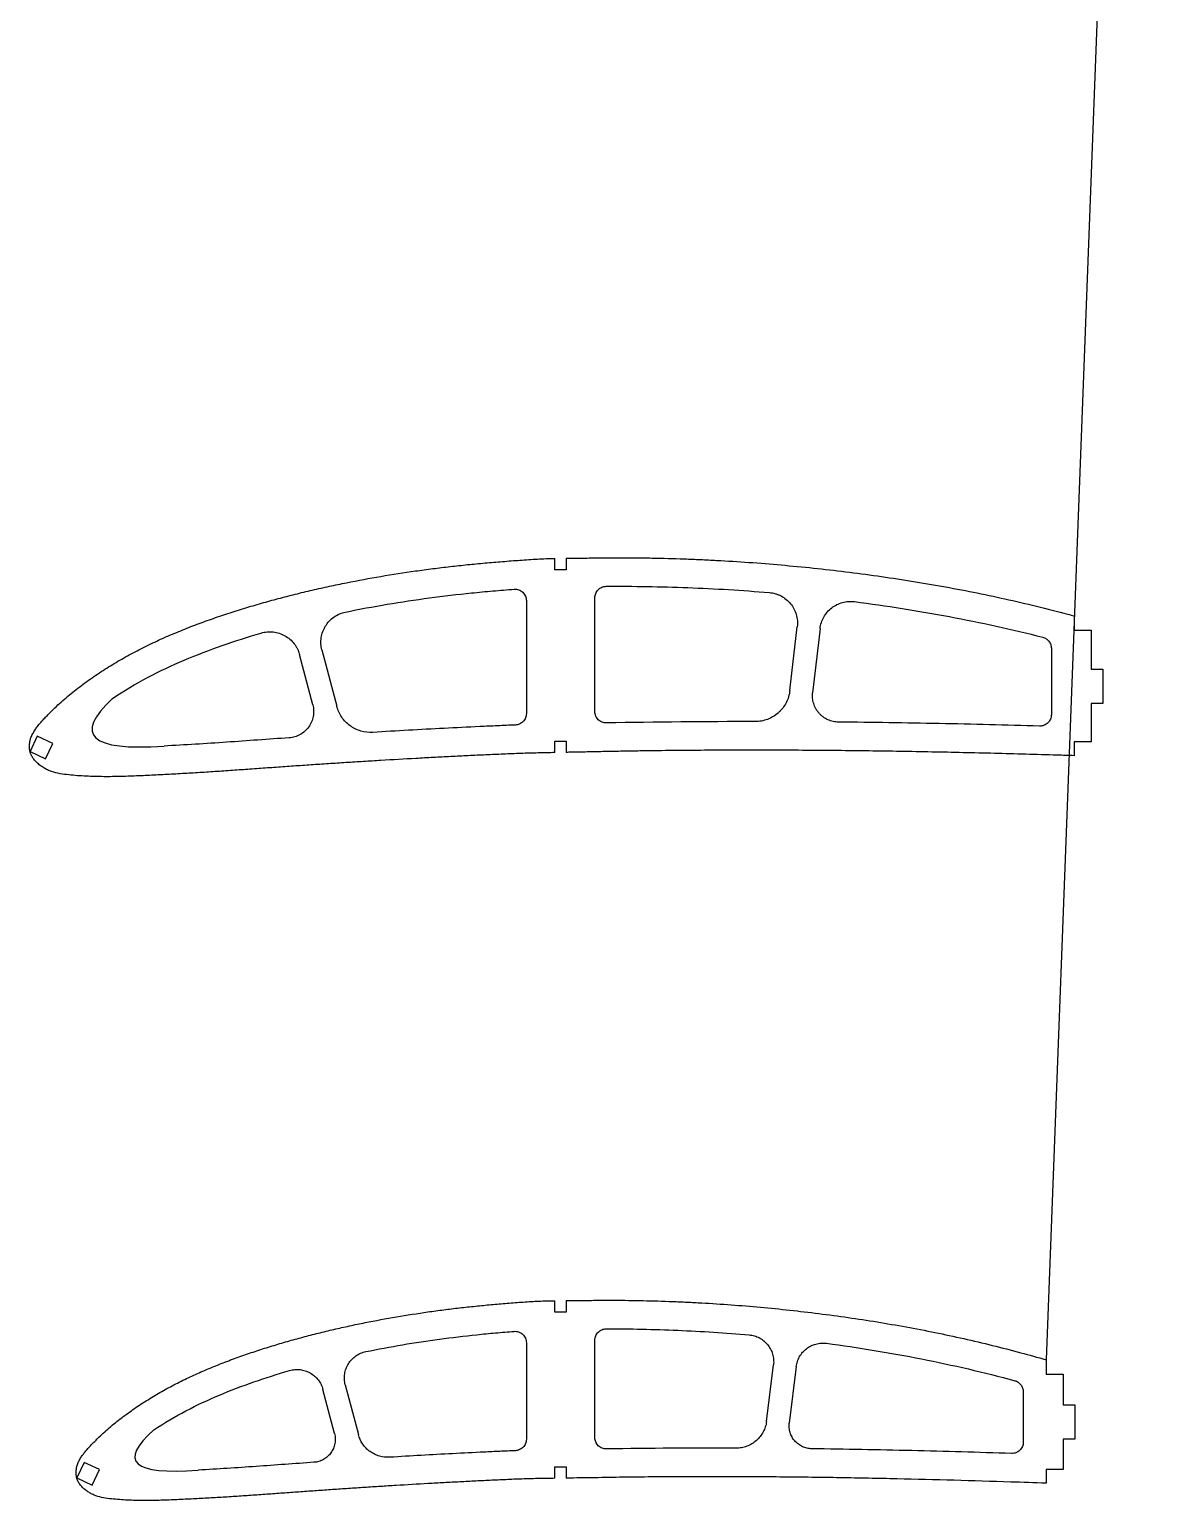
# Model space of a CAD drawing. Header units: millimetres. Extents: x -11497 to 404, y -3854 to 414.
# Drawn here: x -9807.3 to -9609.3, y -2148.9 to -1891.3 of the extents above; entities that cross this region are included whole.
import ezdxf

# ---------------------------------------------------------------- set-up
doc = ezdxf.new("R2010")
doc.units = ezdxf.units.MM
doc.layers.add('细线层', color=4, linetype='Continuous', lineweight=25)

msp = doc.modelspace()

# ---------------------------------------------------------------- linework, layer by layer
for p, q in [((-9715.29, -1985.9238), (-9715.29, -1983.9394)), ((-9713.29, -1985.9238), (-9715.29, -1985.9238)), ((-9713.29, -1983.9238), (-9713.29, -1985.9238)), ((-9624.3742, -1994.017), (-9624.3742, -1996.517)), ((-9624.3742, -1996.517), (-9621.3742, -1996.517)), ((-9621.3742, -1996.517), (-9621.3742, -2003.3453)), ((-9621.3742, -2003.3453), (-9619.3742, -2003.3453)), ((-9619.3742, -2003.3453), (-9619.3742, -2009.3453)), ((-9619.3742, -2009.3453), (-9621.3742, -2009.3453)), ((-9621.3742, -2009.3453), (-9621.3742, -2016.088)), ((-9715.29, -2017.9535), (-9715.29, -2015.9535)), ((-9715.29, -2015.9535), (-9713.29, -2015.9535)), ((-9713.29, -2015.9535), (-9713.29, -2017.9129)), ((-9621.3742, -2016.088), (-9624.3742, -2016.088)), ((-9624.3742, -2016.088), (-9624.3742, -2018.4937)), ((-9715.29, -2115.9223), (-9715.29, -2113.9394)), ((-9713.29, -2113.9223), (-9713.29, -2115.9223)), ((-9713.29, -2115.9223), (-9715.29, -2115.9223)), ((-9629.2893, -2124.281), (-9629.2893, -2126.781)), ((-9629.2893, -2126.781), (-9626.2893, -2126.781)), ((-9626.2893, -2126.781), (-9626.2893, -2132.1649)), ((-9626.2893, -2132.1649), (-9624.2893, -2132.1649)), ((-9624.2893, -2132.1649), (-9624.2893, -2138.1649)), ((-9624.2893, -2138.1649), (-9626.2893, -2138.1649)), ((-9626.2893, -2138.1649), (-9626.2893, -2143.5049)), ((-9715.29, -2145.0411), (-9715.29, -2143.0411)), ((-9715.29, -2143.0411), (-9713.29, -2143.0411)), ((-9713.29, -2143.0411), (-9713.29, -2145.0071)), ((-9626.2893, -2143.5049), (-9629.2893, -2143.5049)), ((-9629.2893, -2143.5049), (-9629.2893, -2145.8994))]:
    msp.add_line(p, q)
at = {"color": 7, "linetype": 'Continuous', "lineweight": 25}
for p, q in [((-9720.29, -1991.3408), (-9720.29, -2011.1303)), ((-9708.29, -2010.7687), (-9708.29, -1990.8348)), ((-9674.1541, -2007.1), (-9672.8525, -1995.9058)), ((-9668.8578, -1996.2263), (-9670.1658, -2007.4655)), ((-9757.6809, -2009.5943), (-9759.9979, -2000.8022)), ((-9756.0787, -1999.9777), (-9753.478, -2009.8467)), ((-9628.3742, -1999.6817), (-9628.3742, -2011.311)), ((-9792.7519, -2008.468), (-9792.7517, -2008.4682)), ((-9805.9068, -2015.0669), (-9807.1746, -2017.7858)), ((-9803.1879, -2016.3348), (-9805.9068, -2015.0669)), ((-9804.4557, -2019.0537), (-9803.1879, -2016.3348)), ((-9807.1746, -2017.7858), (-9804.4557, -2019.0537)), ((-9720.29, -2121.2949), (-9720.29, -2138.1989)), ((-9708.29, -2137.8995), (-9708.29, -2120.8563)), ((-9678.2465, -2135.0646), (-9677.0227, -2125.1695)), ((-9673.0251, -2125.4712), (-9674.2484, -2135.3549)), ((-9753.877, -2137.2038), (-9755.9106, -2129.4766)), ((-9751.9942, -2128.6414), (-9749.6962, -2137.3737)), ((-9633.2893, -2129.8742), (-9633.2893, -2138.6925)), ((-9785.4994, -2136.5588), (-9785.4991, -2136.559)), ((-9797.7324, -2142.2508), (-9799.0002, -2144.9697)), ((-9795.0134, -2143.5186), (-9797.7324, -2142.2508)), ((-9799.0002, -2144.9697), (-9796.2813, -2146.2376)), ((-9796.2813, -2146.2376), (-9795.0134, -2143.5186))]:
    msp.add_line(p, q, dxfattribs=at)
for points, knots in [([(-9715.29, -2017.9535), (-9716.2587, -2017.9746), (-9717.7381, -2018.0061), (-9719.728, -2018.0542), (-9721.26, -2018.0982), (-9722.7917, -2018.1549), (-9724.3227, -2018.2239), (-9725.8538, -2018.2925), (-9727.8952, -2018.3818), (-9730.4464, -2018.5036), (-9733.5074, -2018.6554), (-9736.5679, -2018.8135), (-9740.6478, -2019.0353), (-9744.7266, -2019.2698), (-9748.8043, -2019.5193), (-9751.8621, -2019.7121), (-9754.9194, -2019.9108), (-9757.9762, -2020.1152), (-9761.0325, -2020.3245), (-9764.0885, -2020.5378), (-9767.1442, -2020.7541), (-9770.1997, -2020.9706), (-9773.2554, -2021.1835), (-9776.3117, -2021.3875), (-9779.3688, -2021.5776), (-9781.9172, -2021.7201), (-9783.9564, -2021.8268), (-9785.4859, -2021.9035), (-9787.0155, -2021.9774), (-9788.5453, -2022.0465), (-9790.0756, -2022.106), (-9791.6063, -2022.1519), (-9793.1375, -2022.1743), (-9794.669, -2022.1731), (-9796.2, -2022.1382), (-9797.7302, -2022.075), (-9799.2579, -2021.9683), (-9800.7829, -2021.8282), (-9802.301, -2021.6181), (-9803.532, -2021.2626), (-9804.4549, -2020.8234), (-9805.0011, -2020.4928), (-9805.4126, -2020.1911), (-9805.8102, -2019.8712), (-9806.1772, -2019.5158), (-9806.4645, -2019.1741), (-9806.6188, -2018.9716), (-9806.7273, -2018.8144), (-9806.8269, -2018.6514), (-9806.9154, -2018.482), (-9806.9944, -2018.308), (-9807.0734, -2018.1349), (-9807.1428, -2017.9582), (-9807.1887, -2017.7738), (-9807.2244, -2017.5871), (-9807.2508, -2017.3981), (-9807.2694, -2017.2081), (-9807.2845, -2016.9536), (-9807.2894, -2016.6341), (-9807.2543, -2016.3164), (-9807.2198, -2016.0644), (-9807.1817, -2015.8771), (-9807.133, -2015.6922), (-9807.0588, -2015.4484), (-9806.9475, -2015.1495), (-9806.7855, -2014.8027), (-9806.5459, -2014.352), (-9806.2009, -2013.8147), (-9805.7437, -2013.2004), (-9805.2537, -2012.6118), (-9804.7414, -2012.0427), (-9804.212, -2011.4896), (-9803.6742, -2010.9446), (-9802.949, -2010.2261), (-9802.0218, -2009.3491), (-9800.8775, -2008.3312), (-9799.6982, -2007.354), (-9798.4913, -2006.4113), (-9796.8483, -2005.1989), (-9794.7385, -2003.7615), (-9792.137, -2002.1442), (-9789.4709, -2000.6354), (-9786.7477, -1999.2325), (-9783.9728, -1997.9348), (-9781.1551, -1996.733), (-9778.3054, -1995.6097), (-9775.4276, -1994.56), (-9772.5269, -1993.5755), (-9769.6058, -1992.6529), (-9766.6671, -1991.7881), (-9763.7137, -1990.9744), (-9760.7473, -1990.2091), (-9757.7689, -1989.4916), (-9754.7794, -1988.8213), (-9750.7799, -1987.9897), (-9745.7576, -1987.0625), (-9740.7104, -1986.2802), (-9736.661, -1985.7345), (-9733.6186, -1985.366), (-9730.5717, -1985.0353), (-9727.5211, -1984.7382), (-9724.4662, -1984.4869), (-9721.41, -1984.2509), (-9718.3513, -1984.0462), (-9716.3101, -1983.9617), (-9715.29, -1983.9394)], [0.252537609, 0.252537609, 0.252537609, 0.252537609, 0.260360124, 0.264485496, 0.268610867, 0.272736239, 0.27686161, 0.280986982, 0.285112353, 0.293363096, 0.301613839, 0.309864582, 0.318115325, 0.334616811, 0.342867554, 0.351118297, 0.35936904, 0.367619783, 0.375870526, 0.384121269, 0.392372012, 0.400622755, 0.408873498, 0.417124241, 0.425374984, 0.433625727, 0.437751098, 0.44187647, 0.446001841, 0.450127213, 0.454252584, 0.458377956, 0.462503327, 0.466628699, 0.47075407, 0.474879442, 0.479004813, 0.483130185, 0.487255556, 0.491380928, 0.493443613, 0.495506299, 0.496537642, 0.497568985, 0.499631671, 0.500663013, 0.501178685, 0.501694356, 0.502210028, 0.502725699, 0.503241371, 0.503757042, 0.504272714, 0.504788385, 0.505304056, 0.505819728, 0.506335399, 0.506851071, 0.507882414, 0.508913756, 0.509429428, 0.509945099, 0.510460771, 0.510976442, 0.512007785, 0.513039128, 0.514070471, 0.516133157, 0.518195842, 0.520258528, 0.522321214, 0.5243839, 0.526446585, 0.528509271, 0.532634642, 0.536760014, 0.540885385, 0.545010757, 0.549136128, 0.557386871, 0.565637614, 0.573888357, 0.5821391, 0.590389843, 0.598640586, 0.606891329, 0.615142072, 0.623392815, 0.631643558, 0.639894301, 0.648145044, 0.656395787, 0.66464653, 0.672897273, 0.681148016, 0.697649502, 0.714150988, 0.722401731, 0.730652474, 0.738903217, 0.74715396, 0.755404703, 0.763655446, 0.771906189, 0.780156932, 0.780156932, 0.780156932, 0.780156932]), ([(-9713.29, -1983.9238), (-9713.0124, -1983.9212), (-9711.7906, -1983.9089), (-9709.6248, -1983.8797), (-9706.7924, -1983.8329), (-9703.9596, -1983.8232), (-9701.1269, -1983.8327), (-9697.3502, -1983.8866), (-9693.5745, -1983.9884), (-9689.8006, -1984.1424), (-9686.0282, -1984.3278), (-9681.3161, -1984.6238), (-9675.6683, -1985.0739), (-9670.0292, -1985.622), (-9664.3999, -1986.2635), (-9658.7827, -1987.0022), (-9653.1792, -1987.8398), (-9645.7307, -1989.1003), (-9636.4702, -1990.9551), (-9628.7598, -1992.8406), (-9624.7428, -1993.9174), (-9624.3742, -1994.017)], [0.487546925, 0.487546925, 0.487546925, 0.487546925, 0.492140286, 0.507765286, 0.523390286, 0.539015286, 0.554640286, 0.570265286, 0.601515286, 0.617140286, 0.632765286, 0.664015286, 0.695265286, 0.726515286, 0.757765286, 0.789015286, 0.820265286, 0.851515286, 0.914015286, 0.976515286, 0.982833218, 0.982833218, 0.982833218, 0.982833218]), ([(-9708.29, -1990.8348), (-9708.29, -1990.7035), (-9708.2772, -1990.5743), (-9708.2269, -1990.3201), (-9708.1889, -1990.1938), (-9708.0896, -1989.9526), (-9708.0289, -1989.8382), (-9707.8853, -1989.6217), (-9707.8017, -1989.519), (-9707.5276, -1989.2425), (-9707.3067, -1989.0932), (-9706.8294, -1988.8916), (-9706.5687, -1988.837), (-9706.306, -1988.8349)], [0, 0, 0, 0, 0.125, 0.125, 0.25, 0.25, 0.375, 0.375, 0.5, 0.5, 0.75, 0.75, 1, 1, 1, 1]), ([(-9706.306, -1988.8349), (-9701.538, -1988.7968), (-9696.7741, -1988.8733), (-9687.2541, -1989.2426), (-9682.498, -1989.5344), (-9677.7455, -1989.9304)], [0, 0, 0, 0, 0.5, 0.5, 1, 1, 1, 1]), ([(-9751.9672, -1993.3457), (-9747.092, -1992.3395), (-9742.1916, -1991.5213), (-9734.8086, -1990.5347), (-9732.3419, -1990.248), (-9728.635, -1989.869), (-9727.3981, -1989.7518), (-9724.9214, -1989.5397), (-9723.682, -1989.4411), (-9722.4421, -1989.3466)], [0, 0, 0, 0, 0.5, 0.5, 0.75, 0.75, 0.875, 0.875, 1, 1, 1, 1]), ([(-9722.4421, -1989.3466), (-9722.304, -1989.336), (-9722.1672, -1989.3399), (-9721.8963, -1989.3751), (-9721.7605, -1989.4072), (-9721.5015, -1989.4976), (-9721.3779, -1989.5556), (-9721.1424, -1989.697), (-9721.0311, -1989.7806), (-9720.7306, -1990.0591), (-9720.5673, -1990.2885), (-9720.4029, -1990.6643), (-9720.3604, -1990.7973), (-9720.3042, -1991.0659), (-9720.29, -1991.2023), (-9720.29, -1991.3408)], [0, 0, 0, 0, 0.125, 0.125, 0.25, 0.25, 0.375, 0.375, 0.5, 0.5, 0.75, 0.75, 0.875, 0.875, 1, 1, 1, 1]), ([(-9677.7449, -1989.9305), (-9677.3839, -1989.9605), (-9677.0321, -1990.0262), (-9676.5176, -1990.1759), (-9676.3483, -1990.2345), (-9676.0143, -1990.3691), (-9675.8494, -1990.4455), (-9675.3726, -1990.696), (-9675.0747, -1990.8928), (-9674.5185, -1991.3458), (-9674.2603, -1991.6034), (-9673.8072, -1992.1562), (-9673.6089, -1992.4538), (-9673.2708, -1993.093), (-9673.1358, -1993.4261), (-9672.9845, -1993.94), (-9672.9426, -1994.114), (-9672.876, -1994.4674), (-9672.8514, -1994.6475), (-9672.8053, -1995.186), (-9672.8105, -1995.5454), (-9672.8524, -1995.9052)], [0, 0, 0, 0, 0.125, 0.125, 0.1875, 0.1875, 0.25, 0.25, 0.375, 0.375, 0.5, 0.5, 0.625, 0.625, 0.75, 0.75, 0.8125, 0.8125, 0.875, 0.875, 1, 1, 1, 1]), ([(-9756.0789, -1999.9769), (-9756.1724, -1999.622), (-9756.2283, -1999.2636), (-9756.258, -1998.7213), (-9756.2588, -1998.5397), (-9756.2417, -1998.1748), (-9756.2237, -1997.9916), (-9756.1428, -1997.4521), (-9756.0532, -1997.1015), (-9755.8654, -1996.5891), (-9755.7933, -1996.4196), (-9755.6334, -1996.0914), (-9755.5456, -1995.9325), (-9755.2595, -1995.4708), (-9755.0383, -1995.1828), (-9754.5341, -1994.6497), (-9754.2592, -1994.4133), (-9753.6657, -1993.9981), (-9753.3434, -1993.8181), (-9752.6741, -1993.5296), (-9752.3271, -1993.42), (-9751.9676, -1993.3458)], [0, 0, 0, 0, 0.125, 0.125, 0.1875, 0.1875, 0.25, 0.25, 0.375, 0.375, 0.4375, 0.4375, 0.5, 0.5, 0.625, 0.625, 0.75, 0.75, 0.875, 0.875, 1, 1, 1, 1]), ([(-9668.8577, -1996.2258), (-9668.8163, -1995.8703), (-9668.7404, -1995.5249), (-9668.577, -1995.0212), (-9668.5142, -1994.8558), (-9668.3715, -1994.5299), (-9668.2914, -1994.3691), (-9668.0304, -1993.905), (-9667.8279, -1993.616), (-9667.3664, -1993.0786), (-9667.1055, -1992.8297), (-9666.5485, -1992.395), (-9666.2501, -1992.2058), (-9665.6127, -1991.8857), (-9665.2797, -1991.7583), (-9664.5991, -1991.5718), (-9664.2467, -1991.5115), (-9663.5352, -1991.4619), (-9663.1799, -1991.4724), (-9662.8249, -1991.5184)], [0, 0, 0, 0, 0.125, 0.125, 0.1875, 0.1875, 0.25, 0.25, 0.375, 0.375, 0.5, 0.5, 0.625, 0.625, 0.75, 0.75, 0.875, 0.875, 1, 1, 1, 1]), ([(-9662.8242, -1991.5185), (-9657.248, -1992.2417), (-9651.7108, -1993.1076), (-9640.7283, -1995.1739), (-9635.283, -1996.3749), (-9629.8836, -1997.7432)], [0, 0, 0, 0, 0.5, 0.5, 1, 1, 1, 1]), ([(-9792.7517, -2008.4682), (-9790.7529, -2007.1272), (-9788.7005, -2005.9078), (-9784.5026, -2003.68), (-9782.3552, -2002.6757), (-9777.9872, -2000.8333), (-9775.7693, -1999.9888), (-9771.2811, -1998.4185), (-9769.0106, -1997.6929), (-9766.7181, -1997.0176)], [0, 0, 0, 0, 0.25, 0.25, 0.5, 0.5, 0.75, 0.75, 1, 1, 1, 1]), ([(-9766.7169, -1997.0173), (-9766.3701, -1996.9151), (-9766.0191, -1996.8493), (-9765.4863, -1996.8028), (-9765.3077, -1996.7961), (-9764.9483, -1996.8007), (-9764.7673, -1996.8121), (-9764.2331, -1996.8727), (-9763.8848, -1996.948), (-9763.2036, -1997.1678), (-9762.8701, -1997.3137), (-9762.2483, -1997.6635), (-9761.956, -1997.8683), (-9761.4099, -1998.3395), (-9761.1631, -1998.6004), (-9760.8358, -1999.0231), (-9760.7336, -1999.1695), (-9760.5433, -1999.4737), (-9760.4549, -1999.6321), (-9760.2161, -2000.116), (-9760.0902, -2000.452), (-9759.9981, -2000.8015)], [0, 0, 0, 0, 0.125, 0.125, 0.1875, 0.1875, 0.25, 0.25, 0.375, 0.375, 0.5, 0.5, 0.625, 0.625, 0.75, 0.75, 0.8125, 0.8125, 0.875, 0.875, 1, 1, 1, 1]), ([(-9629.8836, -1997.7432), (-9629.6679, -1997.7979), (-9629.467, -1997.886), (-9629.0948, -1998.1289), (-9628.933, -1998.2778), (-9628.6601, -1998.628), (-9628.5551, -1998.8217), (-9628.4108, -1999.2411), (-9628.3742, -1999.4592), (-9628.3742, -1999.6817)], [0, 0, 0, 0, 0.25, 0.25, 0.5, 0.5, 0.75, 0.75, 1, 1, 1, 1]), ([(-9674.1542, -2007.1004), (-9674.1976, -2007.4735), (-9674.2743, -2007.8369), (-9674.4914, -2008.5449), (-9674.6331, -2008.892), (-9674.9784, -2009.5557), (-9675.1789, -2009.8675), (-9675.5202, -2010.3062), (-9675.6408, -2010.4476), (-9675.8959, -2010.7203), (-9676.0309, -2010.8519), (-9676.4486, -2011.2236), (-9676.7465, -2011.4437), (-9677.3808, -2011.8291), (-9677.7206, -2011.9953), (-9678.4156, -2012.2597), (-9678.7721, -2012.3595), (-9679.5035, -2012.4944), (-9679.8796, -2012.529), (-9680.2553, -2012.5288)], [0, 0, 0, 0, 0.125, 0.125, 0.25, 0.25, 0.375, 0.375, 0.4375, 0.4375, 0.5, 0.5, 0.625, 0.625, 0.75, 0.75, 0.875, 0.875, 1, 1, 1, 1]), ([(-9665.6309, -2012.607), (-9665.956, -2012.6038), (-9666.275, -2012.5666), (-9666.9012, -2012.4271), (-9667.2117, -2012.3229), (-9667.7968, -2012.0552), (-9668.0728, -2011.8922), (-9668.4619, -2011.6038), (-9668.5878, -2011.4998), (-9668.8252, -2011.2816), (-9669.0498, -2011.0522), (-9669.2493, -2010.801), (-9669.4361, -2010.5386), (-9669.5235, -2010.401), (-9669.7617, -2009.9785), (-9669.889, -2009.6842), (-9670.0816, -2009.0709), (-9670.1464, -2008.7495), (-9670.2066, -2008.1101), (-9670.2035, -2007.7888), (-9670.1659, -2007.4659)], [0, 0, 0, 0, 0.125, 0.125, 0.25, 0.25, 0.375, 0.375, 0.4375, 0.4375, 0.5, 0.5625, 0.5625, 0.625, 0.625, 0.75, 0.75, 0.875, 0.875, 1, 1, 1, 1]), ([(-9757.6808, -2009.5947), (-9757.5939, -2009.9245), (-9757.5449, -2010.2576), (-9757.5194, -2010.9303), (-9757.5443, -2011.2735), (-9757.6667, -2011.9361), (-9757.7634, -2012.2584), (-9758.0298, -2012.8845), (-9758.1961, -2013.1794), (-9758.5881, -2013.7262), (-9758.8178, -2013.9819), (-9759.3211, -2014.4311), (-9759.5948, -2014.6264), (-9760.0393, -2014.8747), (-9760.1928, -2014.9496), (-9760.5038, -2015.0808), (-9760.6621, -2015.1375), (-9761.1454, -2015.2816), (-9761.4815, -2015.3431), (-9761.8217, -2015.3667)], [0, 0, 0, 0, 0.125, 0.125, 0.25, 0.25, 0.375, 0.375, 0.5, 0.5, 0.625, 0.625, 0.75, 0.75, 0.8125, 0.8125, 0.875, 0.875, 1, 1, 1, 1]), ([(-9747.1695, -2014.4091), (-9747.8779, -2014.4522), (-9748.5747, -2014.3744), (-9749.596, -2014.0777), (-9749.9231, -2013.9509), (-9750.5518, -2013.6437), (-9750.8545, -2013.4626), (-9751.4283, -2013.0473), (-9751.6935, -2012.8178), (-9752.182, -2012.3168), (-9752.4064, -2012.0436), (-9753.0062, -2011.1681), (-9753.2971, -2010.5334), (-9753.4779, -2009.8471)], [0, 0, 0, 0, 0.25, 0.25, 0.375, 0.375, 0.5, 0.5, 0.625, 0.625, 0.75, 0.75, 1, 1, 1, 1]), ([(-9720.29, -2011.1303), (-9720.29, -2011.2593), (-9720.3023, -2011.3861), (-9720.3507, -2011.6358), (-9720.3873, -2011.7598), (-9720.4831, -2011.9974), (-9720.5417, -2012.1102), (-9720.6802, -2012.3242), (-9720.7609, -2012.4261), (-9720.9377, -2012.6098), (-9721.0342, -2012.6926), (-9721.2435, -2012.8399), (-9721.3561, -2012.9039), (-9721.7043, -2013.06), (-9721.9583, -2013.1199), (-9722.216, -2013.1294)], [0, 0, 0, 0, 0.125, 0.125, 0.25, 0.25, 0.375, 0.375, 0.5, 0.5, 0.625, 0.625, 0.75, 0.75, 1, 1, 1, 1]), ([(-9706.251, -2012.7688), (-9706.3846, -2012.7714), (-9706.5163, -2012.7607), (-9706.7759, -2012.7137), (-9706.9051, -2012.6768), (-9707.1516, -2012.5789), (-9707.2687, -2012.5183), (-9707.4906, -2012.3741), (-9707.5957, -2012.2898), (-9707.8784, -2012.0126), (-9708.0311, -2011.7878), (-9708.2356, -2011.3018), (-9708.29, -2011.0361), (-9708.29, -2010.7687)], [0, 0, 0, 0, 0.125, 0.125, 0.25, 0.25, 0.375, 0.375, 0.5, 0.5, 0.75, 0.75, 1, 1, 1, 1]), ([(-9628.3742, -2011.311), (-9628.3742, -2011.4455), (-9628.3876, -2011.5777), (-9628.4402, -2011.8376), (-9628.4801, -2011.9668), (-9628.584, -2012.2123), (-9628.6475, -2012.3287), (-9628.7977, -2012.5485), (-9628.8849, -2012.6521), (-9629.1704, -2012.9294), (-9629.4004, -2013.0771), (-9629.7709, -2013.2215), (-9629.9007, -2013.2577), (-9630.1643, -2013.3034), (-9630.2974, -2013.313), (-9630.4318, -2013.3091)], [0, 0, 0, 0, 0.125, 0.125, 0.25, 0.25, 0.375, 0.375, 0.5, 0.5, 0.75, 0.75, 0.875, 0.875, 1, 1, 1, 1]), ([(-9722.216, -2013.1294), (-9723.2565, -2013.168), (-9724.2964, -2013.2165), (-9726.3765, -2013.3095), (-9727.4167, -2013.3544), (-9730.5366, -2013.4992), (-9732.6162, -2013.6026), (-9738.8544, -2013.9225), (-9743.0122, -2014.1563), (-9747.1691, -2014.4091)], [0, 0, 0, 0, 0.125, 0.125, 0.25, 0.25, 0.5, 0.5, 1, 1, 1, 1]), ([(-9630.4318, -2013.3091), (-9636.2965, -2013.14), (-9642.1619, -2012.9921), (-9653.8945, -2012.7556), (-9659.7617, -2012.6654), (-9665.63, -2012.6071)], [0, 0, 0, 0, 0.5, 0.5, 1, 1, 1, 1]), ([(-9761.82, -2015.3666), (-9765.4679, -2015.6194), (-9769.115, -2015.8838), (-9774.5869, -2016.2611), (-9776.4111, -2016.3828), (-9780.0607, -2016.6084), (-9781.8863, -2016.7109), (-9783.7123, -2016.8057)], [0, 0, 0, 0, 0.5, 0.5, 0.75, 0.75, 1, 1, 1, 1]), ([(-9624.3742, -2018.4937), (-9625.3743, -2018.4627), (-9630.0313, -2018.3205), (-9638.3458, -2018.0869), (-9647.4897, -2017.8802), (-9654.805, -2017.7491), (-9660.2915, -2017.6679), (-9665.7778, -2017.6035), (-9671.264, -2017.5595), (-9676.7499, -2017.5327), (-9682.2353, -2017.5267), (-9687.7201, -2017.5415), (-9693.2043, -2017.5806), (-9697.7737, -2017.6319), (-9701.4288, -2017.6846), (-9704.1698, -2017.7319), (-9706.4538, -2017.7737), (-9708.2808, -2017.8137), (-9710.1076, -2017.8501), (-9711.7772, -2017.884), (-9712.9903, -2017.9071), (-9713.29, -2017.9129)], [0.008066346, 0.008066346, 0.008066346, 0.008066346, 0.016133157, 0.045630185, 0.075127213, 0.089875727, 0.104624241, 0.119372755, 0.134121269, 0.148869783, 0.163618297, 0.178366811, 0.193115325, 0.207863839, 0.215238096, 0.222612353, 0.22998661, 0.233673739, 0.237360867, 0.244735124, 0.247154808, 0.247154808, 0.247154808, 0.247154808]), ([(-9715.29, -2145.0411), (-9716.1819, -2145.0589), (-9717.5388, -2145.0797), (-9719.3606, -2145.1135), (-9720.7556, -2145.1479), (-9722.1502, -2145.1983), (-9723.5442, -2145.2641), (-9724.9383, -2145.3287), (-9726.7975, -2145.4108), (-9729.1211, -2145.5251), (-9731.9094, -2145.6665), (-9734.6978, -2145.8133), (-9738.4154, -2146.0197), (-9742.1328, -2146.2377), (-9745.8499, -2146.4697), (-9748.6377, -2146.6486), (-9751.4252, -2146.8331), (-9754.2127, -2147.0226), (-9757, -2147.2168), (-9759.7873, -2147.415), (-9762.5745, -2147.6155), (-9765.3619, -2147.8163), (-9768.1497, -2148.0141), (-9770.9382, -2148.2036), (-9773.7277, -2148.3805), (-9776.0532, -2148.5129), (-9777.9141, -2148.6125), (-9779.3099, -2148.6843), (-9780.7059, -2148.7535), (-9782.1021, -2148.818), (-9783.4987, -2148.8736), (-9784.8958, -2148.9173), (-9786.2935, -2148.9378), (-9787.6914, -2148.9378), (-9789.0889, -2148.9056), (-9790.4857, -2148.8489), (-9791.8801, -2148.7502), (-9793.2723, -2148.6234), (-9794.6572, -2148.4246), (-9795.7778, -2148.0875), (-9796.614, -2147.674), (-9797.1093, -2147.3665), (-9797.4802, -2147.0847), (-9797.8391, -2146.7877), (-9798.1682, -2146.457), (-9798.4238, -2146.1396), (-9798.5596, -2145.9509), (-9798.6545, -2145.8046), (-9798.7412, -2145.6533), (-9798.8181, -2145.4967), (-9798.8859, -2145.336), (-9798.9512, -2145.1749), (-9799.0057, -2145.0103), (-9799.0384, -2144.8399), (-9799.0632, -2144.668), (-9799.0813, -2144.4948), (-9799.0932, -2144.3209), (-9799.1028, -2144.0883), (-9799.1083, -2143.7968), (-9799.0781, -2143.5066), (-9799.0541, -2143.2756), (-9799.0238, -2143.1037), (-9798.9828, -2142.9341), (-9798.92, -2142.7101), (-9798.824, -2142.435), (-9798.6801, -2142.1167), (-9798.4671, -2141.7021), (-9798.1566, -2141.2089), (-9797.7433, -2140.6449), (-9797.2991, -2140.1051), (-9796.8336, -2139.5836), (-9796.3515, -2139.0775), (-9795.8619, -2138.5786), (-9795.201, -2137.9215), (-9794.3563, -2137.1192), (-9793.3139, -2136.1875), (-9792.2388, -2135.2937), (-9791.1388, -2134.431), (-9789.6409, -2133.3216), (-9787.7166, -2132.0073), (-9785.3442, -2130.5271), (-9782.9119, -2129.148), (-9780.4279, -2127.8643), (-9777.8962, -2126.678), (-9775.3255, -2125.5792), (-9772.726, -2124.5512), (-9770.1004, -2123.5922), (-9767.4545, -2122.6913), (-9764.7897, -2121.8481), (-9762.1093, -2121.0571), (-9759.4156, -2120.3131), (-9756.7103, -2119.6131), (-9753.9942, -2118.957), (-9751.2683, -2118.3441), (-9747.6217, -2117.5837), (-9743.0433, -2116.7361), (-9738.4435, -2116.0203), (-9734.7537, -2115.5211), (-9731.9818, -2115.1843), (-9729.2063, -2114.8812), (-9726.4277, -2114.61), (-9723.646, -2114.3783), (-9720.8633, -2114.1614), (-9718.0778, -2113.9885), (-9716.2187, -2113.9394), (-9715.29, -2113.9394)], [0.263563548, 0.263563548, 0.263563548, 0.263563548, 0.271476433, 0.275601804, 0.279727176, 0.283852547, 0.287977919, 0.29210329, 0.296228661, 0.304479404, 0.312730147, 0.32098089, 0.329231633, 0.345733119, 0.353983862, 0.362234605, 0.370485348, 0.378736091, 0.386986834, 0.395237577, 0.40348832, 0.411739063, 0.419989806, 0.428240549, 0.436491292, 0.444742035, 0.448867406, 0.452992778, 0.457118149, 0.461243521, 0.465368892, 0.469494264, 0.473619635, 0.477745007, 0.481870378, 0.48599575, 0.490121121, 0.494246493, 0.498371864, 0.502497236, 0.504559922, 0.506622607, 0.50765395, 0.508685293, 0.510747979, 0.511779322, 0.512294993, 0.512810664, 0.513326336, 0.513842007, 0.514357679, 0.51487335, 0.515389022, 0.515904693, 0.516420365, 0.516936036, 0.517451707, 0.517967379, 0.518998722, 0.520030065, 0.520545736, 0.521061407, 0.521577079, 0.52209275, 0.523124093, 0.524155436, 0.525186779, 0.527249465, 0.52931215, 0.531374836, 0.533437522, 0.535500208, 0.537562893, 0.539625579, 0.543750951, 0.547876322, 0.552001694, 0.556127065, 0.560252437, 0.56850318, 0.576753923, 0.585004665, 0.593255408, 0.601506151, 0.609756894, 0.618007637, 0.62625838, 0.634509123, 0.642759866, 0.651010609, 0.659261352, 0.667512095, 0.675762838, 0.684013581, 0.692264324, 0.70876581, 0.725267296, 0.733518039, 0.741768782, 0.750019525, 0.758270268, 0.766521011, 0.774771754, 0.783022497, 0.79127324, 0.79127324, 0.79127324, 0.79127324]), ([(-9713.29, -2113.9223), (-9713.0989, -2113.9208), (-9712.05, -2113.9119), (-9710.1435, -2113.8925), (-9707.5703, -2113.8553), (-9704.9969, -2113.855), (-9702.4236, -2113.8702), (-9698.9929, -2113.9301), (-9695.5632, -2114.0316), (-9692.1353, -2114.182), (-9688.7088, -2114.36), (-9684.4289, -2114.6411), (-9679.2995, -2115.0645), (-9674.1782, -2115.5767), (-9669.0661, -2116.1741), (-9663.965, -2116.8592), (-9658.8767, -2117.6338), (-9652.1135, -2118.7981), (-9643.7056, -2120.5059), (-9635.5511, -2122.5234), (-9630.7655, -2123.8558), (-9629.2893, -2124.281)], [0.465170968, 0.465170968, 0.465170968, 0.465170968, 0.468652192, 0.484277192, 0.499902192, 0.515527192, 0.531152192, 0.546777192, 0.578027192, 0.593652192, 0.609277192, 0.640527192, 0.671777192, 0.703027192, 0.734277192, 0.765527192, 0.796777192, 0.828027192, 0.890527192, 0.953027192, 0.981010239, 0.981010239, 0.981010239, 0.981010239]), ([(-9748.404, -2122.8568), (-9744.1169, -2121.9747), (-9739.8082, -2121.2522), (-9733.3175, -2120.3738), (-9731.149, -2120.1169), (-9727.8904, -2119.776), (-9726.8032, -2119.6697), (-9724.6263, -2119.4757), (-9723.5368, -2119.3868), (-9722.4468, -2119.3011)], [0, 0, 0, 0, 0.5, 0.5, 0.75, 0.75, 0.875, 0.875, 1, 1, 1, 1]), ([(-9722.4468, -2119.3011), (-9722.3085, -2119.2902), (-9722.1715, -2119.2937), (-9721.9001, -2119.3285), (-9721.7641, -2119.3604), (-9721.5046, -2119.4505), (-9721.3807, -2119.5083), (-9721.1446, -2119.6496), (-9721.0331, -2119.7332), (-9720.7318, -2120.0117), (-9720.5681, -2120.2413), (-9720.4032, -2120.6176), (-9720.3605, -2120.7507), (-9720.3043, -2121.0197), (-9720.29, -2121.1562), (-9720.29, -2121.2949)], [0, 0, 0, 0, 0.125, 0.125, 0.25, 0.25, 0.375, 0.375, 0.5, 0.5, 0.75, 0.75, 0.875, 0.875, 1, 1, 1, 1]), ([(-9708.29, -2120.8563), (-9708.29, -2120.7243), (-9708.2771, -2120.5946), (-9708.2264, -2120.3393), (-9708.1881, -2120.2124), (-9708.0879, -2119.9705), (-9708.0266, -2119.8557), (-9707.8819, -2119.6385), (-9707.7976, -2119.5356), (-9707.5215, -2119.259), (-9707.2988, -2119.1099), (-9706.8185, -2118.9099), (-9706.5563, -2118.8566), (-9706.2924, -2118.8563)], [0, 0, 0, 0, 0.125, 0.125, 0.25, 0.25, 0.375, 0.375, 0.5, 0.5, 0.75, 0.75, 1, 1, 1, 1]), ([(-9706.2924, -2118.8563), (-9704.2041, -2118.8538), (-9702.1165, -2118.8715), (-9697.9434, -2118.9603), (-9695.8577, -2119.0259), (-9689.6035, -2119.2961), (-9685.4374, -2119.5658), (-9681.2748, -2119.9239)], [0, 0, 0, 0, 0.25, 0.25, 0.5, 0.5, 1, 1, 1, 1]), ([(-9681.2747, -2119.9239), (-9680.9589, -2119.9511), (-9680.6513, -2120.0095), (-9680.0516, -2120.1861), (-9679.7564, -2120.3063), (-9679.2013, -2120.6006), (-9678.9414, -2120.7739), (-9678.4564, -2121.1725), (-9678.2315, -2121.3989), (-9677.8375, -2121.8845), (-9677.6653, -2122.1458), (-9677.3725, -2122.707), (-9677.2562, -2122.9988), (-9677.0834, -2123.5995), (-9677.0264, -2123.9123), (-9676.9769, -2124.5406), (-9676.9838, -2124.8549), (-9677.0226, -2125.1695)], [0, 0, 0, 0, 0.125, 0.125, 0.25, 0.25, 0.375, 0.375, 0.5, 0.5, 0.625, 0.625, 0.75, 0.75, 0.875, 0.875, 1, 1, 1, 1]), ([(-9673.025, -2125.4711), (-9672.9868, -2125.1621), (-9672.9187, -2124.8621), (-9672.7253, -2124.2793), (-9672.598, -2123.9936), (-9672.292, -2123.457), (-9672.1145, -2123.2067), (-9671.7105, -2122.7415), (-9671.4824, -2122.5262), (-9670.9959, -2122.1503), (-9670.7357, -2121.987), (-9670.1803, -2121.7111), (-9669.8899, -2121.6014), (-9669.2973, -2121.4413), (-9668.9909, -2121.3899), (-9668.3716, -2121.3488), (-9668.0625, -2121.3588), (-9667.7538, -2121.3996)], [0, 0, 0, 0, 0.125, 0.125, 0.25, 0.25, 0.375, 0.375, 0.5, 0.5, 0.625, 0.625, 0.75, 0.75, 0.875, 0.875, 1, 1, 1, 1]), ([(-9667.7538, -2121.3996), (-9662.1592, -2122.14), (-9656.6087, -2123.0392), (-9645.6113, -2125.2121), (-9640.1648, -2126.4869), (-9634.7687, -2127.9435)], [0, 0, 0, 0, 0.5, 0.5, 1, 1, 1, 1]), ([(-9751.9943, -2128.6413), (-9752.0758, -2128.3315), (-9752.1245, -2128.0188), (-9752.1588, -2127.3878), (-9752.1436, -2127.0658), (-9752.0492, -2126.4381), (-9751.9709, -2126.1321), (-9751.7521, -2125.5361), (-9751.6108, -2125.2465), (-9751.2777, -2124.7095), (-9751.0845, -2124.4583), (-9750.6442, -2123.9934), (-9750.4042, -2123.7871), (-9749.8861, -2123.4251), (-9749.6048, -2123.2682), (-9749.0206, -2123.0169), (-9748.7178, -2122.9214), (-9748.404, -2122.8568)], [0, 0, 0, 0, 0.125, 0.125, 0.25, 0.25, 0.375, 0.375, 0.5, 0.5, 0.625, 0.625, 0.75, 0.75, 0.875, 0.875, 1, 1, 1, 1]), ([(-9785.4991, -2136.559), (-9783.6772, -2135.3415), (-9781.8062, -2134.2347), (-9777.979, -2132.214), (-9776.0207, -2131.3047), (-9772.0388, -2129.6337), (-9770.0171, -2128.8677), (-9765.9263, -2127.4428), (-9763.8569, -2126.7848), (-9761.7674, -2126.1719)], [0, 0, 0, 0, 0.25, 0.25, 0.5, 0.5, 0.75, 0.75, 1, 1, 1, 1]), ([(-9761.7676, -2126.1719), (-9761.4651, -2126.0832), (-9761.1589, -2126.0261), (-9760.5394, -2125.9727), (-9760.2226, -2125.977), (-9759.6016, -2126.0481), (-9759.2979, -2126.114), (-9758.7041, -2126.3061), (-9758.4134, -2126.4337), (-9757.8714, -2126.7391), (-9757.6166, -2126.9178), (-9757.1407, -2127.329), (-9756.9256, -2127.5567), (-9756.5454, -2128.0483), (-9756.3779, -2128.3159), (-9756.1005, -2128.8787), (-9755.9908, -2129.1717), (-9755.9106, -2129.4765)], [0, 0, 0, 0, 0.125, 0.125, 0.25, 0.25, 0.375, 0.375, 0.5, 0.5, 0.625, 0.625, 0.75, 0.75, 0.875, 0.875, 1, 1, 1, 1]), ([(-9634.7687, -2127.9435), (-9634.5565, -2128.0008), (-9634.3592, -2128.0906), (-9633.9945, -2128.3347), (-9633.8358, -2128.4835), (-9633.5691, -2128.8312), (-9633.4662, -2129.0237), (-9633.3253, -2129.4379), (-9633.2893, -2129.6543), (-9633.2893, -2129.8742)], [0, 0, 0, 0, 0.25, 0.25, 0.5, 0.5, 0.75, 0.75, 1, 1, 1, 1]), ([(-9678.2465, -2135.0647), (-9678.2866, -2135.3889), (-9678.3555, -2135.7045), (-9678.5485, -2136.3191), (-9678.6737, -2136.62), (-9678.9776, -2137.1955), (-9679.1536, -2137.4658), (-9679.5523, -2137.9723), (-9679.7775, -2138.2106), (-9680.2642, -2138.6394), (-9680.5243, -2138.8296), (-9681.0774, -2139.1622), (-9681.3735, -2139.3055), (-9681.9791, -2139.5331), (-9682.2895, -2139.6188), (-9682.9258, -2139.734), (-9683.253, -2139.7631), (-9683.5797, -2139.762)], [0, 0, 0, 0, 0.125, 0.125, 0.25, 0.25, 0.375, 0.375, 0.5, 0.5, 0.625, 0.625, 0.75, 0.75, 0.875, 0.875, 1, 1, 1, 1]), ([(-9670.3065, -2139.8694), (-9670.5909, -2139.8658), (-9670.8699, -2139.8324), (-9671.4173, -2139.7086), (-9671.6887, -2139.6164), (-9672.1996, -2139.3802), (-9672.4405, -2139.2366), (-9672.8929, -2138.898), (-9673.1017, -2138.7041), (-9673.4706, -2138.2818), (-9673.6345, -2138.0492), (-9673.9094, -2137.555), (-9674.0192, -2137.2969), (-9674.1844, -2136.7592), (-9674.2392, -2136.4777), (-9674.2881, -2135.9182), (-9674.2834, -2135.6372), (-9674.2485, -2135.3549)], [0, 0, 0, 0, 0.125, 0.125, 0.25, 0.25, 0.375, 0.375, 0.5, 0.5, 0.625, 0.625, 0.75, 0.75, 0.875, 0.875, 1, 1, 1, 1]), ([(-9753.877, -2137.2038), (-9753.8013, -2137.4913), (-9753.7586, -2137.7817), (-9753.7365, -2138.3682), (-9753.7582, -2138.6673), (-9753.8649, -2139.2449), (-9753.9491, -2139.5259), (-9754.1811, -2140.0717), (-9754.326, -2140.3288), (-9754.6675, -2140.8056), (-9754.8676, -2141.0287), (-9755.3061, -2141.4205), (-9755.5446, -2141.591), (-9756.0609, -2141.8799), (-9756.3342, -2141.9953), (-9756.8958, -2142.1633), (-9757.1886, -2142.2172), (-9757.4852, -2142.2381)], [0, 0, 0, 0, 0.125, 0.125, 0.25, 0.25, 0.375, 0.375, 0.5, 0.5, 0.625, 0.625, 0.75, 0.75, 0.875, 0.875, 1, 1, 1, 1]), ([(-9744.1862, -2141.3554), (-9744.8049, -2141.3936), (-9745.4136, -2141.3262), (-9746.3057, -2141.0677), (-9746.5915, -2140.9571), (-9747.1407, -2140.6892), (-9747.4051, -2140.531), (-9747.9063, -2140.1686), (-9748.138, -2139.9682), (-9748.5647, -2139.5307), (-9748.7608, -2139.292), (-9749.2845, -2138.5276), (-9749.5384, -2137.9732), (-9749.6962, -2137.3738)], [0, 0, 0, 0, 0.25, 0.25, 0.375, 0.375, 0.5, 0.5, 0.625, 0.625, 0.75, 0.75, 1, 1, 1, 1]), ([(-9720.29, -2138.1989), (-9720.29, -2138.3276), (-9720.3023, -2138.4541), (-9720.3504, -2138.7033), (-9720.3868, -2138.827), (-9720.4822, -2139.0642), (-9720.5406, -2139.1768), (-9720.6784, -2139.3904), (-9720.7588, -2139.4922), (-9720.935, -2139.6758), (-9721.0311, -2139.7586), (-9721.2395, -2139.906), (-9721.3517, -2139.9702), (-9721.6987, -2140.1268), (-9721.9519, -2140.1874), (-9722.209, -2140.1978)], [0, 0, 0, 0, 0.125, 0.125, 0.25, 0.25, 0.375, 0.375, 0.5, 0.5, 0.625, 0.625, 0.75, 0.75, 1, 1, 1, 1]), ([(-9706.2577, -2139.8997), (-9706.3911, -2139.9018), (-9706.5225, -2139.8907), (-9706.7814, -2139.8431), (-9706.9102, -2139.8059), (-9707.1559, -2139.7076), (-9707.2726, -2139.6469), (-9707.4938, -2139.5025), (-9707.5984, -2139.4182), (-9707.8801, -2139.1411), (-9708.0321, -2138.9166), (-9708.2358, -2138.4315), (-9708.29, -2138.1663), (-9708.29, -2137.8995)], [0, 0, 0, 0, 0.125, 0.125, 0.25, 0.25, 0.375, 0.375, 0.5, 0.5, 0.75, 0.75, 1, 1, 1, 1]), ([(-9722.209, -2140.1978), (-9723.1253, -2140.2349), (-9724.0411, -2140.2809), (-9725.8732, -2140.3644), (-9726.7894, -2140.4048), (-9729.5371, -2140.537), (-9731.3687, -2140.6305), (-9736.8631, -2140.9187), (-9740.5251, -2141.1289), (-9744.1862, -2141.3554)], [0, 0, 0, 0, 0.125, 0.125, 0.25, 0.25, 0.5, 0.5, 1, 1, 1, 1]), ([(-9635.3549, -2140.6903), (-9641.1782, -2140.4994), (-9647.0023, -2140.3291), (-9658.6527, -2140.052), (-9664.479, -2139.9432), (-9670.3065, -2139.8694)], [0, 0, 0, 0, 0.5, 0.5, 1, 1, 1, 1]), ([(-9633.2893, -2138.6925), (-9633.2893, -2138.8273), (-9633.3028, -2138.9598), (-9633.3557, -2139.2203), (-9633.3958, -2139.3498), (-9633.5001, -2139.5958), (-9633.564, -2139.7124), (-9633.7149, -2139.9326), (-9633.8025, -2140.0362), (-9634.0893, -2140.3137), (-9634.3201, -2140.4612), (-9634.6921, -2140.6048), (-9634.8224, -2140.6408), (-9635.0867, -2140.6856), (-9635.2201, -2140.6947), (-9635.3549, -2140.6903)], [0, 0, 0, 0, 0.125, 0.125, 0.25, 0.25, 0.375, 0.375, 0.5, 0.5, 0.75, 0.75, 0.875, 0.875, 1, 1, 1, 1]), ([(-9757.4852, -2142.2381), (-9760.8568, -2142.4757), (-9764.2277, -2142.7238), (-9769.2852, -2143.0794), (-9770.9712, -2143.1943), (-9774.3445, -2143.4073), (-9776.0317, -2143.5038), (-9777.7195, -2143.5935)], [0, 0, 0, 0, 0.5, 0.5, 0.75, 0.75, 1, 1, 1, 1]), ([(-9629.2893, -2145.8994), (-9631.3534, -2145.8275), (-9636.7344, -2145.6447), (-9645.4331, -2145.3762), (-9653.7279, -2145.1657), (-9660.3651, -2145.0281), (-9665.3437, -2144.9402), (-9670.3231, -2144.8675), (-9675.3032, -2144.8138), (-9680.2842, -2144.7751), (-9685.266, -2144.7555), (-9690.2486, -2144.7544), (-9695.2322, -2144.7762), (-9699.3859, -2144.8107), (-9702.7094, -2144.849), (-9705.2021, -2144.884), (-9707.2797, -2144.918), (-9708.9418, -2144.9486), (-9710.604, -2144.9716), (-9712.0533, -2144.9899), (-9713.0873, -2145.0042), (-9713.29, -2145.0071)], [0.008893259, 0.008893259, 0.008893259, 0.008893259, 0.027249465, 0.056746493, 0.086243521, 0.100992035, 0.115740549, 0.130489063, 0.145237577, 0.159986091, 0.174734605, 0.189483119, 0.204231633, 0.218980147, 0.226354404, 0.233728661, 0.241102919, 0.244790047, 0.248477176, 0.255851433, 0.25764953, 0.25764953, 0.25764953, 0.25764953])]:
    msp.add_open_spline(points, degree=3, knots=knots, dxfattribs=at)
for points in [[(-9792.7519, -2008.468), (-9799.6055, -2014.9251), (-9796.5935, -2017.7045), (-9783.7159, -2016.8059)], [(-9680.2557, -2012.5288), (-9688.9216, -2012.5238), (-9697.5868, -2012.5996), (-9706.251, -2012.7688)], [(-9783.7123, -2016.8057), (-9783.7135, -2016.8058), (-9783.7147, -2016.8058), (-9783.7159, -2016.8059)], [(-9785.4994, -2136.5588), (-9791.7845, -2142.1311), (-9789.1922, -2144.4761), (-9777.7226, -2143.5937)], [(-9683.5797, -2139.762), (-9691.1396, -2139.7368), (-9698.6989, -2139.7777), (-9706.2577, -2139.8997)], [(-9777.7195, -2143.5935), (-9777.7205, -2143.5936), (-9777.7216, -2143.5936), (-9777.7227, -2143.5937)]]:
    msp.add_open_spline(points, degree=3, dxfattribs=at)
at = {"layer": '细线层'}
msp.add_line((-9609.2507, -1596.0519), (-9629.2893, -2124.281), dxfattribs=at)

doc.saveas('drawing.dxf')
